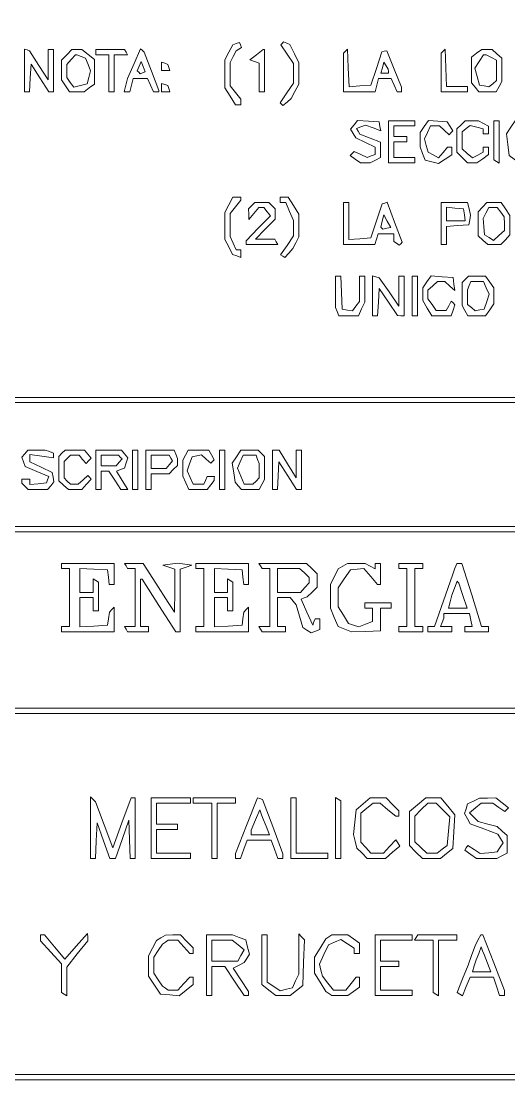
# Paper-space layout 'AN-16-DGE-071-A' of a CAD drawing. Header units: metres, sheet in millimetres. Extents: x 12 to 193, y 4 to 291.
# Drawn here: x 114 to 137.4, y 26 to 76.8 of the extents above; entities that cross this region are included whole.
import ezdxf

# ---------------------------------------------------------------- set-up
doc = ezdxf.new("R2010")
doc.units = ezdxf.units.M
doc.layers.add('DGE_CONTORNOS', color=7, linetype='Continuous', lineweight=0)
doc.layers.add('DGE_DATOS', color=7, linetype='Continuous', lineweight=0)

# ---------------------------------------------------------------- blocks, each defined once
blk = doc.blocks.new('LP_REF_DGE_MT_071_A')
at = {"layer": 'DGE_CONTORNOS'}
for points in [[(29.831, 147.949), (29.831, 26.027), (111.347, 26.027), (192.863, 26.027), (192.863, 147.949), (192.863, 269.87), (111.347, 269.87), (29.831, 269.87)], [(192.61, 164.201), (192.61, 58.784), (117.924, 58.784), (43.238, 58.784), (43.238, 164.201), (43.238, 269.617), (117.924, 269.617), (192.61, 269.617)], [(124.34, 75.765), (124.179, 75.709), (123.992, 75.347), (123.805, 74.986), (123.806, 74.315), (123.806, 73.645), (124.057, 73.234), (124.307, 72.823), (124.436, 72.823), (124.564, 72.823), (124.564, 72.961), (124.564, 73.099), (124.311, 73.421), (124.058, 73.742), (124.058, 74.303), (124.058, 74.863), (124.204, 75.139), (124.349, 75.416), (124.472, 75.496), (124.595, 75.576), (124.548, 75.698), (124.501, 75.82)], [(126.548, 75.776), (126.483, 75.711), (126.788, 75.261), (127.094, 74.811), (127.094, 74.341), (127.094, 73.87), (126.771, 73.395), (126.449, 72.92), (126.515, 72.853), (126.582, 72.787), (126.783, 72.954), (126.984, 73.121), (127.165, 73.471), (127.347, 73.822), (127.347, 74.33), (127.347, 74.838), (127.136, 75.279), (126.926, 75.721), (126.769, 75.781), (126.612, 75.841)], [(114.193, 74.478), (114.193, 73.455), (114.313, 73.455), (114.433, 73.455), (114.471, 74.118), (114.509, 74.781), (114.933, 74.118), (115.357, 73.455), (115.471, 73.455), (115.584, 73.455), (115.584, 74.467), (115.584, 75.479), (115.458, 75.479), (115.331, 75.479), (115.328, 74.752), (115.325, 74.024), (114.882, 74.72), (114.439, 75.416), (114.316, 75.458), (114.193, 75.5)], [(116.216, 75.226), (115.963, 74.973), (115.963, 74.495), (115.963, 74.018), (116.16, 73.736), (116.357, 73.455), (116.705, 73.455), (117.053, 73.455), (117.299, 73.635), (117.544, 73.814), (117.544, 74.405), (117.544, 74.995), (117.246, 75.237), (116.947, 75.479), (116.708, 75.479), (116.469, 75.479)], [(116.911, 75.146), (117.121, 75.065), (117.238, 74.757), (117.355, 74.45), (117.278, 74.141), (117.2, 73.833), (116.878, 73.752), (116.557, 73.671), (116.386, 73.904), (116.216, 74.136), (116.216, 74.45), (116.216, 74.763), (116.426, 74.995), (116.635, 75.226), (116.668, 75.226), (116.702, 75.226)], [(117.608, 75.352), (117.608, 75.226), (117.924, 75.226), (118.24, 75.226), (118.24, 74.341), (118.24, 73.455), (118.367, 73.455), (118.493, 73.455), (118.493, 74.341), (118.493, 75.226), (118.817, 75.226), (119.14, 75.226), (119.062, 75.352), (118.984, 75.479), (118.296, 75.479), (117.608, 75.479)], [(119.447, 74.807), (119.132, 74.096), (119.052, 73.776), (118.972, 73.455), (119.109, 73.455), (119.247, 73.455), (119.326, 73.772), (119.406, 74.088), (119.751, 74.088), (120.097, 74.088), (120.241, 73.772), (120.385, 73.455), (120.514, 73.455), (120.643, 73.455), (120.643, 73.487), (120.642, 73.519), (120.285, 74.435), (119.928, 75.351), (119.845, 75.434), (119.761, 75.518)], [(125.324, 75.231), (125.008, 74.989), (125.229, 74.904), (125.449, 74.82), (125.449, 74.137), (125.449, 73.455), (125.576, 73.455), (125.702, 73.455), (125.702, 74.467), (125.702, 75.479), (125.671, 75.476), (125.639, 75.473)], [(129.592, 75.406), (129.497, 75.31), (129.497, 74.383), (129.497, 73.455), (130.253, 73.455), (131.01, 73.455), (131.089, 73.772), (131.168, 74.088), (131.474, 74.088), (131.779, 74.088), (131.923, 73.772), (132.067, 73.455), (132.173, 73.455), (132.279, 73.455), (132.279, 73.563), (132.279, 73.67), (131.921, 74.543), (131.564, 75.416), (131.451, 75.394), (131.337, 75.371), (131.071, 74.571), (130.805, 73.772), (130.283, 73.733), (129.761, 73.694), (129.724, 74.598), (129.686, 75.502)], [(134.271, 75.406), (134.176, 75.31), (134.176, 74.383), (134.176, 73.455), (134.809, 73.455), (135.441, 73.455), (135.441, 73.582), (135.441, 73.708), (134.941, 73.708), (134.44, 73.708), (134.403, 74.605), (134.366, 75.502)], [(135.876, 75.299), (135.631, 75.12), (135.631, 74.497), (135.631, 73.874), (135.804, 73.665), (135.978, 73.455), (136.401, 73.455), (136.824, 73.455), (136.954, 73.7), (137.085, 73.945), (137.085, 74.502), (137.085, 75.06), (136.854, 75.27), (136.623, 75.479), (136.372, 75.479), (136.122, 75.479)], [(136.588, 75.095), (136.832, 74.964), (136.832, 74.478), (136.832, 73.992), (136.649, 73.84), (136.465, 73.687), (136.242, 73.73), (136.019, 73.773), (135.903, 74.179), (135.786, 74.586), (135.996, 74.906), (136.206, 75.226), (136.275, 75.226), (136.343, 75.226)], [(119.859, 74.359), (119.742, 74.314), (119.671, 74.385), (119.6, 74.456), (119.693, 74.683), (119.785, 74.91), (119.881, 74.657), (119.977, 74.404)], [(120.77, 74.667), (120.77, 74.467), (120.97, 74.467), (121.17, 74.467), (121.12, 74.617), (121.07, 74.768), (120.92, 74.818), (120.77, 74.868)], [(131.645, 74.436), (131.647, 74.341), (131.469, 74.341), (131.291, 74.341), (131.36, 74.604), (131.429, 74.868), (131.536, 74.699), (131.643, 74.53)], [(120.77, 73.656), (120.77, 73.455), (120.97, 73.455), (121.17, 73.455), (121.12, 73.606), (121.07, 73.756), (120.92, 73.806), (120.77, 73.856)], [(129.999, 71.87), (129.828, 71.664), (129.958, 71.453), (130.089, 71.242), (130.552, 71.02), (131.014, 70.797), (131.014, 70.622), (131.014, 70.447), (130.823, 70.374), (130.632, 70.3), (130.317, 70.444), (130.002, 70.588), (129.907, 70.493), (129.813, 70.399), (130.059, 70.22), (130.304, 70.041), (130.541, 70.041), (130.778, 70.041), (131.023, 70.171), (131.267, 70.302), (131.267, 70.664), (131.267, 71.025), (130.772, 71.223), (130.277, 71.421), (130.195, 71.554), (130.113, 71.687), (130.329, 71.77), (130.546, 71.853), (130.914, 71.713), (131.283, 71.574), (131.242, 71.788), (131.202, 72.001), (130.686, 72.039), (130.17, 72.077)], [(131.647, 71.052), (131.647, 70.041), (132.279, 70.041), (132.912, 70.041), (132.912, 70.167), (132.912, 70.293), (132.406, 70.293), (131.9, 70.293), (131.9, 70.673), (131.9, 71.052), (132.216, 71.052), (132.532, 71.052), (132.532, 71.179), (132.532, 71.305), (132.216, 71.305), (131.9, 71.305), (131.9, 71.558), (131.9, 71.811), (132.406, 71.811), (132.912, 71.811), (132.912, 71.938), (132.912, 72.064), (132.279, 72.064), (131.647, 72.064)], [(133.366, 71.79), (133.165, 71.502), (133.165, 71.159), (133.165, 70.816), (133.287, 70.495), (133.409, 70.174), (133.73, 70.093), (134.052, 70.013), (134.367, 70.219), (134.682, 70.426), (134.682, 70.613), (134.682, 70.799), (134.584, 70.799), (134.486, 70.799), (134.266, 70.543), (134.046, 70.286), (133.797, 70.42), (133.547, 70.554), (133.466, 70.876), (133.385, 71.197), (133.525, 71.504), (133.665, 71.811), (133.879, 71.811), (134.093, 71.811), (134.325, 71.601), (134.557, 71.391), (134.647, 71.481), (134.737, 71.57), (134.602, 71.786), (134.467, 72.001), (134.018, 72.039), (133.568, 72.078)], [(135.134, 71.865), (134.935, 71.667), (134.935, 71.107), (134.935, 70.546), (135.188, 70.293), (135.441, 70.041), (135.666, 70.041), (135.891, 70.041), (136.172, 70.237), (136.453, 70.434), (136.453, 70.617), (136.453, 70.799), (136.327, 70.799), (136.2, 70.799), (136.2, 70.677), (136.2, 70.555), (135.937, 70.414), (135.673, 70.273), (135.431, 70.493), (135.188, 70.712), (135.188, 71.12), (135.188, 71.527), (135.376, 71.683), (135.564, 71.839), (135.882, 71.76), (136.2, 71.68), (136.2, 71.556), (136.2, 71.432), (136.327, 71.432), (136.453, 71.432), (136.453, 71.617), (136.453, 71.802), (136.208, 71.933), (135.964, 72.064), (135.648, 72.064), (135.333, 72.064)], [(136.706, 71.123), (136.706, 70.182), (136.832, 70.104), (136.959, 70.026), (136.959, 71.045), (136.959, 72.064), (136.832, 72.064), (136.706, 72.064)], [(137.515, 71.745), (137.306, 71.426), (137.375, 70.913), (137.443, 70.4), (137.675, 70.224), (137.908, 70.049), (138.135, 70.045), (138.362, 70.041), (138.672, 70.351), (138.983, 70.661), (138.983, 71.082), (138.983, 71.502), (138.786, 71.783), (138.589, 72.064), (138.156, 72.064), (137.724, 72.064)], [(123.998, 68.023), (123.805, 67.65), (123.805, 67.005), (123.805, 66.36), (123.99, 66.002), (124.175, 65.645), (124.37, 65.57), (124.564, 65.495), (124.564, 65.681), (124.564, 65.867), (124.458, 65.867), (124.352, 65.867), (124.205, 66.189), (124.058, 66.511), (124.058, 67.057), (124.058, 67.603), (124.311, 67.925), (124.564, 68.247), (124.564, 68.321), (124.564, 68.396), (124.378, 68.396), (124.191, 68.396)], [(125.095, 67.992), (124.943, 67.84), (124.948, 67.581), (124.952, 67.321), (125.189, 67.606), (125.427, 67.89), (125.549, 67.89), (125.671, 67.89), (125.834, 67.695), (125.997, 67.499), (125.407, 66.9), (124.817, 66.301), (124.817, 66.21), (124.817, 66.12), (125.583, 66.12), (126.35, 66.12), (126.271, 66.246), (126.193, 66.373), (125.732, 66.373), (125.272, 66.373), (125.74, 66.852), (126.208, 67.332), (126.208, 67.586), (126.208, 67.84), (126.056, 67.992), (125.905, 68.143), (125.576, 68.143), (125.247, 68.143)], [(126.461, 68.27), (126.461, 68.143), (126.594, 68.143), (126.727, 68.143), (126.91, 67.705), (127.094, 67.266), (127.094, 66.9), (127.094, 66.535), (126.784, 66.078), (126.474, 65.621), (126.577, 65.557), (126.68, 65.493), (126.871, 65.712), (127.061, 65.93), (127.204, 66.206), (127.347, 66.483), (127.346, 67.028), (127.346, 67.574), (127.095, 67.985), (126.844, 68.396), (126.653, 68.396), (126.461, 68.396)], [(129.497, 67.132), (129.497, 66.12), (130.247, 66.12), (130.997, 66.12), (131.078, 66.373), (131.158, 66.626), (131.529, 66.626), (131.9, 66.626), (131.9, 66.443), (131.9, 66.261), (132.035, 66.178), (132.17, 66.095), (132.236, 66.161), (132.302, 66.227), (131.946, 67.186), (131.589, 68.145), (131.468, 68.105), (131.347, 68.065), (131.076, 67.25), (130.805, 66.436), (130.277, 66.397), (129.75, 66.358), (129.75, 67.251), (129.75, 68.143), (129.623, 68.143), (129.497, 68.143)], [(134.176, 67.132), (134.176, 66.12), (134.303, 66.12), (134.429, 66.12), (134.429, 66.555), (134.429, 66.991), (134.966, 67.03), (135.502, 67.068), (135.546, 67.3), (135.59, 67.531), (135.513, 67.837), (135.436, 68.143), (134.806, 68.143), (134.176, 68.143)], [(136.156, 67.912), (135.947, 67.681), (135.947, 67.11), (135.947, 66.538), (136.178, 66.329), (136.41, 66.12), (136.728, 66.12), (137.046, 66.12), (137.256, 66.351), (137.465, 66.582), (137.465, 67.051), (137.465, 67.52), (137.261, 67.832), (137.056, 68.143), (136.711, 68.143), (136.366, 68.143)], [(135.292, 67.543), (135.332, 67.258), (134.881, 67.258), (134.429, 67.258), (134.429, 67.582), (134.429, 67.907), (134.84, 67.867), (135.251, 67.827)], [(137.036, 67.669), (137.204, 67.448), (137.208, 67.12), (137.212, 66.791), (136.952, 66.556), (136.691, 66.32), (136.477, 66.454), (136.263, 66.588), (136.224, 66.98), (136.185, 67.373), (136.323, 67.632), (136.462, 67.89), (136.665, 67.89), (136.868, 67.89)], [(131.565, 66.899), (131.374, 66.856), (131.326, 66.905), (131.277, 66.953), (131.354, 67.248), (131.432, 67.542), (131.594, 67.242), (131.756, 66.942)], [(129.117, 63.854), (129.117, 63.105), (129.194, 62.905), (129.271, 62.705), (129.743, 62.705), (130.215, 62.705), (130.362, 63.027), (130.509, 63.349), (130.509, 63.976), (130.509, 64.602), (130.382, 64.602), (130.256, 64.602), (130.256, 63.994), (130.256, 63.386), (130.089, 63.158), (129.923, 62.93), (129.678, 62.977), (129.433, 63.024), (129.396, 63.813), (129.358, 64.602), (129.238, 64.602), (129.117, 64.602)], [(130.888, 63.664), (130.888, 62.705), (131.008, 62.705), (131.128, 62.705), (131.166, 63.356), (131.204, 64.008), (131.647, 63.357), (132.09, 62.706), (132.248, 62.705), (132.406, 62.705), (132.406, 63.654), (132.406, 64.602), (132.279, 64.602), (132.153, 64.602), (132.153, 63.885), (132.153, 63.168), (131.678, 63.844), (131.204, 64.52), (131.046, 64.572), (130.888, 64.623)], [(132.785, 63.654), (132.785, 62.705), (132.912, 62.705), (133.038, 62.705), (133.038, 63.654), (133.038, 64.602), (132.912, 64.602), (132.785, 64.602)], [(133.493, 64.328), (133.291, 64.04), (133.291, 63.74), (133.291, 63.44), (133.508, 63.072), (133.725, 62.705), (134.195, 62.705), (134.665, 62.705), (134.749, 62.968), (134.832, 63.23), (134.748, 63.314), (134.663, 63.399), (134.54, 63.178), (134.417, 62.958), (134.177, 62.958), (133.938, 62.958), (133.741, 63.239), (133.544, 63.52), (133.544, 63.725), (133.544, 63.931), (133.775, 64.14), (134.007, 64.349), (134.176, 64.349), (134.346, 64.349), (134.59, 64.128), (134.835, 63.907), (134.79, 64.223), (134.746, 64.539), (134.22, 64.577), (133.694, 64.616)], [(135.34, 64.45), (135.188, 64.299), (135.188, 63.746), (135.188, 63.194), (135.319, 62.95), (135.45, 62.705), (135.881, 62.705), (136.312, 62.705), (136.509, 62.986), (136.706, 63.267), (136.706, 63.654), (136.706, 64.04), (136.509, 64.321), (136.312, 64.602), (135.902, 64.602), (135.492, 64.602)], [(136.344, 64.045), (136.482, 63.742), (136.362, 63.381), (136.242, 63.021), (136.025, 62.979), (135.808, 62.937), (135.625, 63.09), (135.441, 63.242), (135.441, 63.596), (135.441, 63.949), (135.518, 64.149), (135.595, 64.349), (135.9, 64.349), (136.205, 64.349)], [(186.412, 55.559), (186.412, 52.587), (124.058, 52.587), (61.704, 52.587), (61.704, 55.559), (61.704, 58.531), (124.058, 58.531), (186.412, 58.531)], [(114.206, 56.081), (114.062, 55.907), (114.146, 55.689), (114.229, 55.471), (114.791, 55.231), (115.352, 54.99), (115.3, 54.832), (115.248, 54.674), (114.847, 54.634), (114.446, 54.595), (114.446, 54.729), (114.446, 54.864), (114.256, 54.864), (114.066, 54.864), (114.066, 54.762), (114.066, 54.661), (114.218, 54.51), (114.37, 54.358), (114.835, 54.358), (115.3, 54.358), (115.453, 54.541), (115.605, 54.725), (115.563, 54.952), (115.521, 55.18), (114.988, 55.433), (114.455, 55.686), (114.45, 55.861), (114.446, 56.036), (115.015, 55.958), (115.584, 55.88), (115.584, 55.991), (115.584, 56.101), (115.384, 56.178), (115.184, 56.255), (114.767, 56.255), (114.35, 56.255)], [(115.989, 56.103), (115.837, 55.951), (115.837, 55.364), (115.837, 54.776), (116.068, 54.567), (116.3, 54.358), (116.618, 54.358), (116.936, 54.358), (117.166, 54.611), (117.395, 54.865), (117.313, 54.948), (117.23, 55.031), (116.998, 54.821), (116.766, 54.611), (116.58, 54.611), (116.393, 54.611), (116.242, 54.762), (116.09, 54.914), (116.09, 55.306), (116.09, 55.698), (116.242, 55.85), (116.393, 56.002), (116.606, 56.002), (116.818, 56.002), (116.98, 55.807), (117.142, 55.612), (117.268, 55.738), (117.395, 55.865), (117.233, 56.06), (117.071, 56.255), (116.606, 56.255), (116.141, 56.255)], [(117.608, 55.306), (117.608, 54.358), (117.734, 54.358), (117.861, 54.358), (117.861, 54.8), (117.861, 55.243), (118.049, 55.243), (118.238, 55.243), (118.524, 54.802), (118.809, 54.361), (118.978, 54.359), (119.146, 54.358), (118.872, 54.8), (118.599, 55.243), (118.794, 55.318), (118.989, 55.393), (119.068, 55.64), (119.146, 55.888), (118.994, 56.071), (118.842, 56.255), (118.225, 56.255), (117.608, 56.255)], [(118.787, 55.919), (118.87, 55.835), (118.729, 55.666), (118.589, 55.496), (118.225, 55.496), (117.861, 55.496), (117.861, 55.749), (117.861, 56.002), (118.282, 56.002), (118.704, 56.002)], [(119.378, 55.306), (119.378, 54.358), (119.505, 54.358), (119.631, 54.358), (119.631, 55.306), (119.631, 56.255), (119.505, 56.255), (119.378, 56.255)], [(120.011, 55.306), (120.011, 54.358), (120.137, 54.358), (120.264, 54.358), (120.264, 54.737), (120.264, 55.117), (120.697, 55.117), (121.131, 55.117), (121.33, 55.315), (121.529, 55.514), (121.529, 55.684), (121.529, 55.855), (121.452, 56.055), (121.375, 56.255), (120.693, 56.255), (120.011, 56.255)], [(121.216, 55.87), (121.297, 55.738), (121.144, 55.554), (120.992, 55.37), (120.628, 55.37), (120.264, 55.37), (120.264, 55.686), (120.264, 56.002), (120.699, 56.002), (121.134, 56.002)], [(121.912, 56.01), (121.781, 55.766), (121.781, 55.384), (121.781, 55.002), (121.928, 54.68), (122.075, 54.358), (122.515, 54.358), (122.955, 54.358), (123.123, 54.579), (123.291, 54.8), (123.295, 54.895), (123.299, 54.99), (123.123, 54.99), (122.947, 54.99), (122.874, 54.8), (122.801, 54.611), (122.542, 54.611), (122.282, 54.611), (122.136, 54.932), (121.989, 55.253), (122.109, 55.595), (122.229, 55.936), (122.458, 55.98), (122.686, 56.024), (122.908, 55.823), (123.13, 55.622), (123.21, 55.702), (123.29, 55.782), (123.164, 56.019), (123.037, 56.255), (122.54, 56.255), (122.043, 56.255)], [(123.552, 55.306), (123.552, 54.358), (123.679, 54.358), (123.805, 54.358), (123.805, 55.306), (123.805, 56.255), (123.679, 56.255), (123.552, 56.255)], [(124.361, 55.936), (124.152, 55.618), (124.226, 55.166), (124.299, 54.715), (124.447, 54.536), (124.595, 54.358), (125.018, 54.358), (125.44, 54.358), (125.571, 54.602), (125.702, 54.847), (125.702, 55.399), (125.702, 55.951), (125.551, 56.103), (125.399, 56.255), (124.984, 56.255), (124.57, 56.255)], [(125.373, 55.802), (125.449, 55.602), (125.449, 55.258), (125.449, 54.914), (125.298, 54.762), (125.146, 54.611), (124.934, 54.611), (124.721, 54.611), (124.562, 54.996), (124.402, 55.381), (124.544, 55.691), (124.685, 56.002), (124.99, 56.002), (125.296, 56.002)], [(126.082, 55.306), (126.082, 54.358), (126.202, 54.358), (126.322, 54.358), (126.36, 55.021), (126.398, 55.684), (126.822, 55.021), (127.246, 54.358), (127.36, 54.358), (127.473, 54.358), (127.473, 55.306), (127.473, 56.255), (127.347, 56.255), (127.22, 56.255), (127.22, 55.591), (127.22, 54.927), (126.812, 55.591), (126.404, 56.255), (126.243, 56.255), (126.082, 56.255)], [(192.61, 48.097), (192.61, 43.86), (117.924, 43.86), (43.238, 43.86), (43.238, 48.097), (43.238, 52.334), (117.924, 52.334), (192.61, 52.334)], [(115.963, 50.69), (115.963, 50.564), (116.153, 50.564), (116.343, 50.564), (116.343, 49.172), (116.343, 47.781), (116.153, 47.781), (115.963, 47.781), (115.963, 47.655), (115.963, 47.528), (117.228, 47.528), (118.493, 47.528), (118.493, 48.123), (118.493, 48.717), (118.377, 48.597), (118.262, 48.477), (118.219, 48.16), (118.177, 47.844), (117.513, 47.806), (116.849, 47.768), (116.849, 48.47), (116.849, 49.172), (117.165, 49.172), (117.481, 49.172), (117.481, 48.856), (117.481, 48.54), (117.608, 48.54), (117.734, 48.54), (117.734, 49.228), (117.734, 49.916), (117.608, 49.994), (117.481, 50.073), (117.481, 49.749), (117.481, 49.425), (117.165, 49.425), (116.849, 49.425), (116.849, 50.001), (116.849, 50.577), (117.513, 50.538), (118.177, 50.5), (118.217, 50.152), (118.257, 49.805), (118.375, 49.805), (118.493, 49.805), (118.493, 50.311), (118.493, 50.816), (117.228, 50.816), (115.963, 50.816)], [(119.062, 50.69), (119.14, 50.564), (119.323, 50.564), (119.505, 50.564), (119.505, 49.172), (119.505, 47.781), (119.244, 47.781), (118.984, 47.781), (119.062, 47.655), (119.14, 47.528), (119.639, 47.528), (120.137, 47.528), (120.137, 47.655), (120.137, 47.781), (119.948, 47.781), (119.758, 47.781), (119.758, 48.919), (119.758, 50.058), (119.8, 50.058), (119.841, 50.058), (120.643, 48.793), (121.445, 47.528), (121.55, 47.528), (121.655, 47.528), (121.655, 49.031), (121.655, 50.534), (121.94, 50.63), (122.224, 50.726), (121.876, 50.779), (121.529, 50.833), (121.181, 50.779), (120.833, 50.726), (121.117, 50.63), (121.402, 50.534), (121.395, 49.505), (121.387, 48.477), (121.237, 48.703), (121.086, 48.93), (120.487, 49.873), (119.888, 50.816), (119.436, 50.816), (118.984, 50.816)], [(122.414, 50.69), (122.414, 50.564), (122.604, 50.564), (122.793, 50.564), (122.793, 49.172), (122.793, 47.781), (122.604, 47.781), (122.414, 47.781), (122.414, 47.655), (122.414, 47.528), (123.679, 47.528), (124.943, 47.528), (124.943, 48.123), (124.943, 48.717), (124.828, 48.597), (124.712, 48.477), (124.67, 48.16), (124.627, 47.844), (123.963, 47.806), (123.299, 47.768), (123.299, 48.47), (123.299, 49.172), (123.615, 49.172), (123.932, 49.172), (123.932, 48.856), (123.932, 48.54), (124.058, 48.54), (124.185, 48.54), (124.185, 49.228), (124.185, 49.916), (124.058, 49.994), (123.932, 50.073), (123.932, 49.749), (123.932, 49.425), (123.615, 49.425), (123.299, 49.425), (123.299, 50.001), (123.299, 50.577), (123.963, 50.538), (124.627, 50.5), (124.667, 50.152), (124.707, 49.805), (124.825, 49.805), (124.943, 49.805), (124.943, 50.311), (124.943, 50.816), (123.679, 50.816), (122.414, 50.816)], [(125.513, 50.69), (125.591, 50.564), (125.773, 50.564), (125.955, 50.564), (125.955, 49.172), (125.955, 47.781), (125.695, 47.781), (125.434, 47.781), (125.513, 47.655), (125.591, 47.528), (126.152, 47.528), (126.714, 47.528), (126.714, 47.655), (126.714, 47.781), (126.524, 47.781), (126.335, 47.781), (126.335, 48.477), (126.335, 49.172), (126.635, 49.172), (126.936, 49.172), (127.082, 48.996), (127.228, 48.82), (127.384, 48.282), (127.54, 47.743), (127.742, 47.615), (127.945, 47.488), (128.151, 47.567), (128.358, 47.647), (128.358, 47.904), (128.358, 48.16), (128.242, 48.16), (128.127, 48.16), (128.073, 48.002), (128.02, 47.844), (127.741, 48.475), (127.461, 49.105), (127.609, 49.154), (127.758, 49.204), (127.995, 49.441), (128.232, 49.678), (128.232, 49.994), (128.232, 50.311), (127.979, 50.564), (127.726, 50.816), (126.58, 50.816), (125.434, 50.816)], [(129.465, 50.68), (129.244, 50.551), (129.054, 50.184), (128.864, 49.817), (128.864, 49.238), (128.864, 48.658), (129.048, 48.219), (129.232, 47.779), (129.552, 47.658), (129.872, 47.536), (130.57, 47.554), (131.267, 47.573), (131.267, 48.12), (131.267, 48.666), (131.52, 48.666), (131.773, 48.666), (131.773, 48.793), (131.773, 48.919), (131.141, 48.919), (130.509, 48.919), (130.509, 48.793), (130.509, 48.666), (130.698, 48.666), (130.888, 48.666), (130.888, 48.347), (130.888, 48.028), (130.555, 47.901), (130.222, 47.775), (129.977, 47.852), (129.732, 47.93), (129.488, 48.33), (129.245, 48.73), (129.244, 49.185), (129.244, 49.641), (129.532, 50.071), (129.821, 50.5), (130.148, 50.539), (130.475, 50.577), (130.8, 50.191), (131.125, 49.805), (131.196, 49.805), (131.267, 49.805), (131.267, 50.311), (131.267, 50.816), (131.141, 50.816), (131.014, 50.816), (131.014, 50.686), (131.014, 50.555), (130.77, 50.686), (130.525, 50.816), (130.106, 50.813), (129.686, 50.809)], [(132.153, 50.69), (132.153, 50.564), (132.342, 50.564), (132.532, 50.564), (132.532, 49.172), (132.532, 47.781), (132.342, 47.781), (132.153, 47.781), (132.153, 47.655), (132.153, 47.528), (132.722, 47.528), (133.291, 47.528), (133.291, 47.655), (133.291, 47.781), (133.101, 47.781), (132.912, 47.781), (132.912, 49.172), (132.912, 50.564), (133.101, 50.564), (133.291, 50.564), (133.291, 50.69), (133.291, 50.816), (132.722, 50.816), (132.153, 50.816)], [(134.825, 50.532), (134.721, 50.247), (134.291, 49.014), (133.86, 47.782), (133.702, 47.781), (133.544, 47.781), (133.544, 47.655), (133.544, 47.528), (134.113, 47.528), (134.682, 47.528), (134.682, 47.655), (134.682, 47.781), (134.416, 47.781), (134.149, 47.781), (134.226, 47.981), (134.303, 48.181), (134.303, 48.297), (134.303, 48.413), (134.921, 48.413), (135.538, 48.413), (135.599, 48.097), (135.659, 47.781), (135.487, 47.781), (135.315, 47.781), (135.315, 47.655), (135.315, 47.528), (135.884, 47.528), (136.453, 47.528), (136.453, 47.655), (136.453, 47.781), (136.284, 47.781), (136.116, 47.781), (135.646, 49.299), (135.177, 50.816), (135.053, 50.816), (134.929, 50.816)], [(127.621, 50.354), (127.852, 50.145), (127.852, 50.016), (127.852, 49.888), (127.643, 49.657), (127.434, 49.425), (126.884, 49.425), (126.335, 49.425), (126.335, 49.994), (126.335, 50.564), (126.862, 50.564), (127.39, 50.564)], [(135.225, 49.267), (135.426, 48.666), (134.977, 48.666), (134.528, 48.666), (134.606, 48.977), (134.684, 49.288), (134.813, 49.627), (134.942, 49.966), (134.984, 49.917), (135.025, 49.868)], [(170.602, 34.944), (170.602, 26.28), (120.137, 26.28), (69.672, 26.28), (69.672, 34.944), (69.672, 43.607), (120.137, 43.607), (170.602, 43.607)], [(117.355, 38.131), (117.355, 36.651), (117.475, 36.651), (117.596, 36.651), (117.634, 37.505), (117.671, 38.359), (117.979, 37.505), (118.287, 36.651), (118.425, 36.651), (118.562, 36.651), (118.875, 37.568), (119.189, 38.485), (119.226, 37.568), (119.263, 36.651), (119.384, 36.651), (119.505, 36.651), (119.505, 38.106), (119.505, 39.56), (119.404, 39.56), (119.303, 39.56), (118.867, 38.363), (118.432, 37.165), (118.013, 38.268), (117.593, 39.371), (117.474, 39.491), (117.355, 39.611)], [(120.264, 38.106), (120.264, 36.651), (121.212, 36.651), (122.161, 36.651), (122.161, 36.778), (122.161, 36.904), (121.339, 36.904), (120.517, 36.904), (120.517, 37.473), (120.517, 38.043), (121.023, 38.043), (121.529, 38.043), (121.529, 38.169), (121.529, 38.295), (121.023, 38.295), (120.517, 38.295), (120.517, 38.801), (120.517, 39.307), (121.339, 39.307), (122.161, 39.307), (122.161, 39.434), (122.161, 39.56), (121.212, 39.56), (120.264, 39.56)], [(122.287, 39.434), (122.287, 39.307), (122.73, 39.307), (123.173, 39.307), (123.173, 37.979), (123.173, 36.651), (123.299, 36.651), (123.426, 36.651), (123.426, 37.979), (123.426, 39.307), (123.868, 39.307), (124.311, 39.307), (124.311, 39.434), (124.311, 39.56), (123.299, 39.56), (122.287, 39.56)], [(124.839, 38.229), (124.311, 36.892), (124.311, 36.771), (124.311, 36.651), (124.429, 36.651), (124.548, 36.651), (124.708, 37.094), (124.868, 37.537), (125.449, 37.537), (126.031, 37.537), (126.191, 37.094), (126.351, 36.651), (126.469, 36.651), (126.588, 36.651), (126.588, 36.761), (126.588, 36.87), (126.096, 38.179), (125.605, 39.487), (125.486, 39.527), (125.367, 39.566)], [(126.967, 38.106), (126.967, 36.651), (127.852, 36.651), (128.738, 36.651), (128.738, 36.778), (128.738, 36.904), (127.979, 36.904), (127.22, 36.904), (127.22, 38.232), (127.22, 39.56), (127.094, 39.56), (126.967, 39.56)], [(129.117, 38.113), (129.117, 36.651), (129.244, 36.651), (129.37, 36.651), (129.37, 38.035), (129.37, 39.419), (129.244, 39.497), (129.117, 39.575)], [(130.44, 39.271), (130.104, 38.983), (130.038, 38.394), (129.971, 37.805), (130.053, 37.478), (130.136, 37.151), (130.385, 36.901), (130.635, 36.651), (131.071, 36.651), (131.506, 36.651), (131.85, 36.947), (132.193, 37.242), (132.098, 37.396), (132.004, 37.549), (131.705, 37.227), (131.406, 36.904), (131.103, 36.904), (130.801, 36.904), (130.56, 37.171), (130.319, 37.437), (130.319, 38.13), (130.319, 38.824), (130.617, 39.066), (130.916, 39.307), (131.082, 39.307), (131.248, 39.307), (131.624, 38.991), (132, 38.675), (132.076, 38.675), (132.153, 38.675), (132.153, 38.807), (132.153, 38.939), (131.842, 39.25), (131.532, 39.56), (131.154, 39.56), (130.776, 39.56)], [(133.048, 39.233), (132.659, 38.905), (132.659, 38.089), (132.659, 37.272), (132.969, 36.962), (133.28, 36.651), (133.714, 36.651), (134.148, 36.651), (134.44, 36.887), (134.731, 37.123), (134.783, 37.937), (134.835, 38.751), (134.494, 39.156), (134.154, 39.56), (133.795, 39.56), (133.437, 39.56)], [(134.26, 38.982), (134.586, 38.657), (134.529, 37.968), (134.471, 37.279), (134.229, 37.096), (133.987, 36.912), (133.742, 36.908), (133.497, 36.904), (133.204, 37.179), (132.912, 37.454), (132.912, 38.07), (132.912, 38.686), (133.222, 38.997), (133.533, 39.307), (133.734, 39.307), (133.935, 39.307)], [(135.729, 39.407), (135.447, 39.271), (135.374, 39.041), (135.301, 38.811), (135.434, 38.562), (135.567, 38.313), (136.228, 38.067), (136.889, 37.82), (137.018, 37.615), (137.147, 37.41), (137.009, 37.189), (136.87, 36.968), (136.463, 36.927), (136.056, 36.887), (135.755, 37.084), (135.454, 37.281), (135.382, 37.164), (135.31, 37.048), (135.594, 36.85), (135.877, 36.651), (136.363, 36.651), (136.849, 36.651), (137.094, 36.782), (137.338, 36.913), (137.338, 37.332), (137.338, 37.75), (137.1, 37.966), (136.862, 38.181), (136.409, 38.306), (135.956, 38.432), (135.746, 38.641), (135.537, 38.85), (135.819, 39.079), (136.102, 39.307), (136.376, 39.307), (136.65, 39.307), (136.939, 39.105), (137.228, 38.902), (137.315, 38.989), (137.402, 39.076), (137.103, 39.318), (136.804, 39.56), (136.407, 39.552), (136.01, 39.543)], [(125.776, 38.201), (125.942, 37.79), (125.506, 37.79), (125.07, 37.79), (125.07, 37.901), (125.07, 38.012), (125.278, 38.501), (125.486, 38.991), (125.547, 38.801), (125.609, 38.612)], [(114.952, 32.84), (114.952, 32.696), (115.458, 32.147), (115.963, 31.598), (115.963, 30.907), (115.963, 30.216), (116.09, 30.138), (116.216, 30.06), (116.216, 30.746), (116.216, 31.433), (116.722, 32.068), (117.228, 32.704), (117.223, 32.875), (117.217, 33.047), (116.669, 32.435), (116.121, 31.824), (115.636, 32.404), (115.151, 32.984), (115.051, 32.984), (114.952, 32.984)], [(125.576, 31.791), (125.576, 30.599), (125.909, 30.337), (126.242, 30.075), (126.591, 30.075), (126.939, 30.075), (127.238, 30.316), (127.536, 30.558), (127.581, 31.656), (127.626, 32.754), (127.486, 32.894), (127.347, 33.034), (127.347, 32.066), (127.347, 31.098), (127.198, 30.773), (127.05, 30.448), (126.755, 30.374), (126.459, 30.3), (126.144, 30.506), (125.829, 30.713), (125.829, 31.848), (125.829, 32.984), (125.702, 32.984), (125.576, 32.984)], [(120.738, 32.847), (120.517, 32.718), (120.327, 32.351), (120.137, 31.984), (120.137, 31.491), (120.137, 30.997), (120.426, 30.568), (120.715, 30.138), (121.16, 30.1), (121.605, 30.062), (121.946, 30.331), (122.287, 30.599), (122.287, 30.779), (122.287, 30.96), (122.207, 30.96), (122.127, 30.96), (121.834, 30.644), (121.541, 30.328), (121.313, 30.33), (121.086, 30.331), (120.952, 30.424), (120.818, 30.517), (120.604, 30.83), (120.39, 31.143), (120.39, 31.529), (120.39, 31.915), (120.604, 32.228), (120.818, 32.541), (120.952, 32.634), (121.086, 32.727), (121.313, 32.729), (121.541, 32.731), (121.834, 32.414), (122.127, 32.098), (122.207, 32.098), (122.287, 32.098), (122.287, 32.23), (122.287, 32.363), (121.977, 32.673), (121.667, 32.984), (121.313, 32.98), (120.959, 32.976)], [(122.92, 31.529), (122.92, 30.075), (123.046, 30.075), (123.173, 30.075), (123.173, 30.77), (123.173, 31.466), (123.488, 31.466), (123.803, 31.466), (124.264, 30.77), (124.726, 30.075), (124.835, 30.075), (124.943, 30.075), (124.943, 30.17), (124.942, 30.264), (124.57, 30.825), (124.198, 31.386), (124.464, 31.521), (124.729, 31.656), (124.855, 31.857), (124.981, 32.059), (124.895, 32.399), (124.81, 32.74), (124.489, 32.862), (124.168, 32.984), (123.544, 32.984), (122.92, 32.984)], [(124.44, 32.501), (124.724, 32.271), (124.576, 31.995), (124.429, 31.719), (123.801, 31.719), (123.173, 31.719), (123.173, 32.225), (123.173, 32.731), (123.665, 32.731), (124.157, 32.731)], [(128.785, 32.887), (128.643, 32.794), (128.375, 32.351), (128.106, 31.909), (128.106, 31.529), (128.106, 31.15), (128.375, 30.707), (128.643, 30.264), (128.785, 30.171), (128.928, 30.079), (129.31, 30.077), (129.693, 30.075), (129.974, 30.272), (130.256, 30.468), (130.256, 30.714), (130.256, 30.96), (130.179, 30.96), (130.102, 30.96), (129.854, 30.644), (129.605, 30.328), (129.307, 30.328), (129.009, 30.328), (128.744, 30.664), (128.479, 31.001), (128.408, 31.286), (128.336, 31.571), (128.557, 32.036), (128.778, 32.501), (129.069, 32.634), (129.36, 32.767), (129.681, 32.556), (130.003, 32.345), (130.003, 32.222), (130.003, 32.098), (130.129, 32.098), (130.256, 32.098), (130.256, 32.344), (130.256, 32.59), (129.974, 32.787), (129.693, 32.984), (129.31, 32.982), (128.928, 32.98)], [(131.014, 31.529), (131.014, 30.075), (131.9, 30.075), (132.785, 30.075), (132.785, 30.201), (132.785, 30.328), (132.026, 30.328), (131.267, 30.328), (131.267, 30.897), (131.267, 31.466), (131.71, 31.466), (132.153, 31.466), (132.153, 31.592), (132.153, 31.719), (131.71, 31.719), (131.267, 31.719), (131.267, 32.225), (131.267, 32.731), (132.026, 32.731), (132.785, 32.731), (132.785, 32.857), (132.785, 32.984), (131.9, 32.984), (131.014, 32.984)], [(132.975, 32.857), (132.897, 32.731), (133.347, 32.731), (133.797, 32.731), (133.797, 31.473), (133.797, 30.216), (133.923, 30.138), (134.05, 30.06), (134.05, 31.395), (134.05, 32.731), (134.493, 32.731), (134.935, 32.731), (134.935, 32.857), (134.935, 32.984), (133.994, 32.984), (133.053, 32.984)], [(135.944, 32.724), (135.805, 32.465), (135.637, 31.997), (135.469, 31.529), (135.206, 30.87), (134.943, 30.211), (135.068, 30.134), (135.194, 30.056), (135.382, 30.508), (135.571, 30.96), (136.129, 30.96), (136.686, 30.96), (136.832, 30.517), (136.979, 30.075), (137.095, 30.075), (137.212, 30.075), (137.212, 30.195), (137.212, 30.316), (136.697, 31.65), (136.181, 32.984), (136.132, 32.984), (136.082, 32.984)], [(136.4, 31.624), (136.567, 31.213), (136.122, 31.213), (135.677, 31.213), (135.766, 31.497), (135.854, 31.782), (135.979, 32.098), (136.104, 32.414), (136.168, 32.225), (136.233, 32.035)]]:
    blk.add_lwpolyline(points, close=True, dxfattribs=at)

psp = doc.layouts.new('AN-16-DGE-071-A')

# ---------------------------------------------------------------- block references
at = {"layer": 'DGE_DATOS'}
psp.add_blockref('LP_REF_DGE_MT_071_A', (0, 0), dxfattribs=at)

doc.saveas('drawing.dxf')
